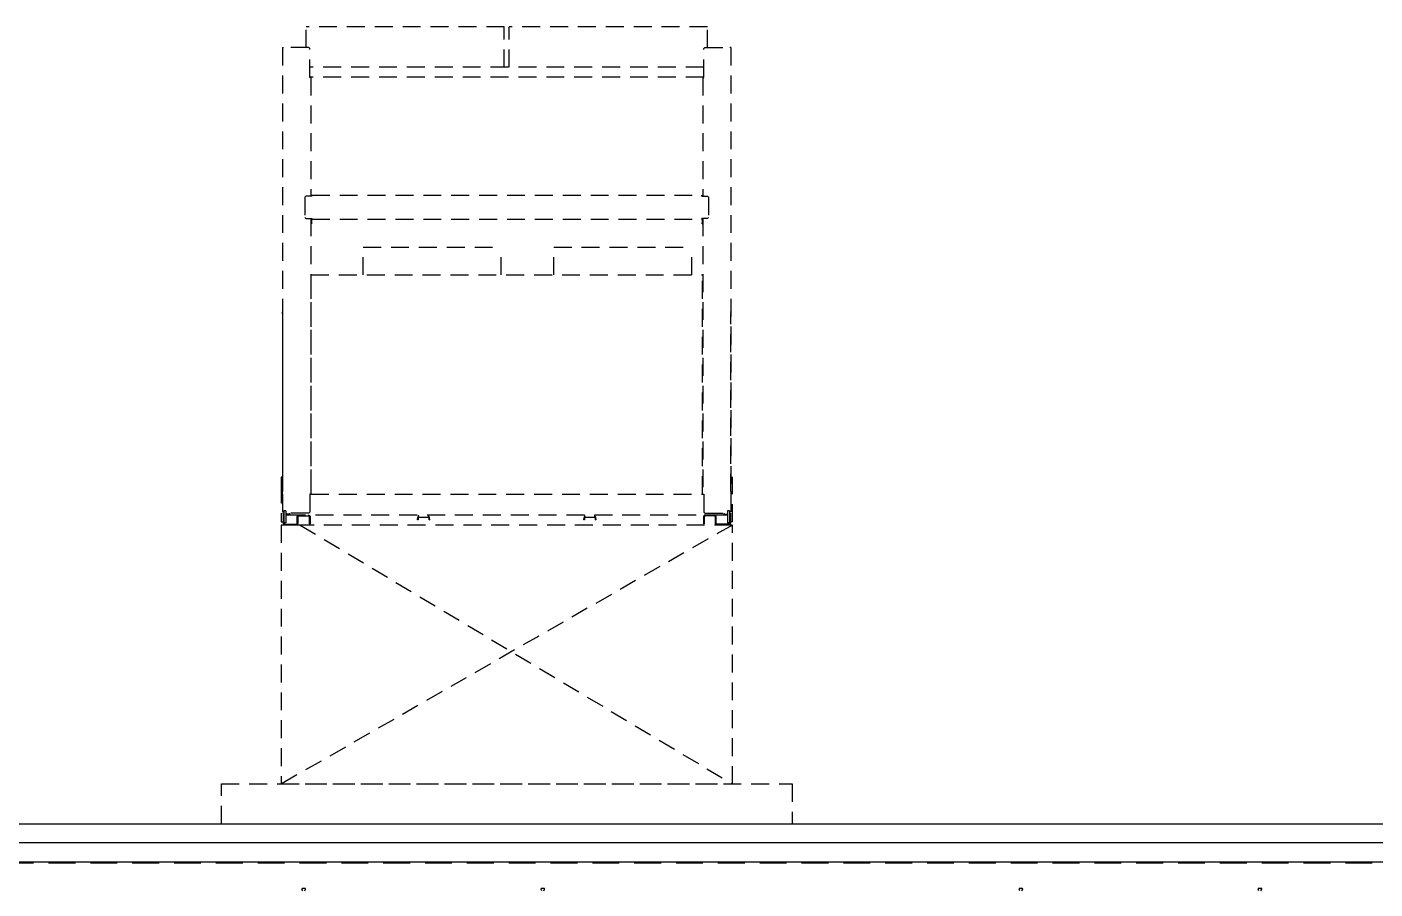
# Model space of a CAD drawing. Header units: millimetres. Extents: x 17311 to 801382, y -242618 to -104888.
# Drawn here: x 345962 to 352729, y -161657 to -157329 of the extents above; entities that cross this region are included whole.
import ezdxf

# ---------------------------------------------------------------- set-up
doc = ezdxf.new("R2010")
doc.units = ezdxf.units.MM
doc.header["$LTSCALE"] = 250
doc.linetypes.add('A2', pattern=[8, 2, -2, 2, -2])
doc.linetypes.add('HID', pattern=[2.8, 1.8, -1])
for name, color, linetype in [('A-ELE-252', 252, 'Continuous'), ('A-FIN', 6, 'Continuous'), ('A-FIN-8', 8, 'Continuous'), ('A-HAT-WIREMESH', 9, 'g_mesh'), ('A-WP', 1, 'HID'), ('C-1', 252, 'Continuous')]:
    doc.layers.add(name, color=color, linetype=linetype)
doc.styles.add('Gdim', font='')
doc.styles.get('Gdim').set_extended_font_data('Dotum')
doc.linetypes.add('g_mesh', pattern='A,10,-0.8,["X",Gdim,S=0.6,R=0,X=-0.15,Y=-0.3],-0.8', length=11.6)

# ---------------------------------------------------------------- blocks, each defined once
blk = doc.blocks.new('냉동기 횡단면도')
at = {"layer": 'A-ELE-252', "linetype": 'HID', "ltscale": 0.2, "extrusion": (0, 1, 0)}
for p, q in [((777128, 79496.9), (776133, 79496.9)), ((776133, 79392.9), (776133, 79496.9)), ((777128, 79496.9), (776133, 79496.9)), ((776133, 79392.9), (776133, 79496.9)), ((777128, 79294.4), (777128, 79496.9)), ((777128, 79294.4), (777128, 79496.9)), ((778148, 79496.9), (777153, 79496.9)), ((777153, 79294.4), (777153, 79496.9)), ((778148, 79496.9), (777153, 79496.9)), ((777153, 79294.4), (777153, 79496.9)), ((778148, 79392.9), (778148, 79496.9)), ((778148, 79392.9), (778148, 79496.9)), ((776015.5, 79392.9), (776020.5, 79392.9)), ((776015.5, 79392.9), (776015.5, 77056.4)), ((776015.5, 79392.9), (776020.5, 79392.9)), ((776015.5, 79392.9), (776015.5, 77056.4)), ((776146.5, 79392.9), (776020.5, 79392.9)), ((776146.5, 79392.9), (776020.5, 79392.9)), ((776146.5, 79392.9), (776151.5, 79387.9)), ((776146.5, 79392.9), (776151.5, 79387.9)), ((776151.5, 79242.9), (776151.5, 79387.9)), ((776151.5, 79242.9), (776151.5, 79387.9)), ((778134.5, 79392.9), (778129.5, 79387.9)), ((778134.5, 79392.9), (778129.5, 79387.9)), ((778129.5, 79242.9), (778129.5, 79387.9)), ((778129.5, 79242.9), (778129.5, 79387.9)), ((778134.5, 79392.9), (778260.5, 79392.9)), ((778134.5, 79392.9), (778260.5, 79392.9)), ((778265.5, 79392.9), (778260.5, 79392.9)), ((778265.5, 79392.9), (778260.5, 79392.9)), ((778265.5, 79392.9), (778265.5, 77056.4)), ((778265.5, 79392.9), (778265.5, 77056.4)), ((778129.5, 79294.4), (776151.5, 79294.4)), ((778129.5, 79294.4), (776151.5, 79294.4)), ((778129.5, 79244.4), (776151.5, 79244.4)), ((778129.5, 79244.4), (776151.5, 79244.4)), ((776156.5, 79242.9), (776151.5, 79242.9)), ((776156.5, 79242.9), (776151.5, 79242.9)), ((776156.5, 79242.9), (776156.5, 78647.9)), ((776156.5, 79242.9), (776156.5, 78647.9)), ((778124.5, 79242.9), (778129.5, 79242.9)), ((778124.5, 79242.9), (778124.5, 78647.9)), ((778124.5, 79242.9), (778129.5, 79242.9)), ((778124.5, 79242.9), (778124.5, 78647.9)), ((776132, 78647.9), (776127, 78642.9)), ((776132, 78647.9), (776127, 78642.9)), ((776127, 78642.9), (776127, 78540.9)), ((776127, 78642.9), (776127, 78540.9)), ((776162, 78647.9), (776132, 78647.9)), ((776162, 78647.9), (776132, 78647.9)), ((776162, 78651.9), (778119, 78651.9)), ((776162, 78651.9), (776162, 78647.9)), ((776162, 78651.9), (778119, 78651.9)), ((776162, 78651.9), (776162, 78647.9)), ((778119, 78647.9), (778119, 78651.9)), ((778119, 78647.9), (778119, 78651.9)), ((778119, 78647.9), (778149, 78647.9)), ((778119, 78647.9), (778149, 78647.9)), ((778154, 78642.9), (778149, 78647.9)), ((778154, 78642.9), (778149, 78647.9)), ((778154, 78642.9), (778154, 78540.9)), ((778154, 78642.9), (778154, 78540.9)), ((776127, 78540.9), (776132, 78535.9)), ((776127, 78540.9), (776132, 78535.9)), ((776132, 78535.9), (776162, 78535.9)), ((776132, 78535.9), (776162, 78535.9)), ((776156.5, 78535.9), (776156.5, 77151.9)), ((776156.5, 78535.9), (776156.5, 77151.9)), ((776158, 78529.9), (776158, 78513.9)), ((776158, 78529.9), (776158, 78513.9)), ((776158, 78508.9), (776158, 78513.9)), ((776160, 78513.9), (776158, 78513.9)), ((776158, 78508.9), (776158, 78513.9)), ((776160, 78513.9), (776158, 78513.9)), ((776160, 78508.9), (776158, 78508.9)), ((776160, 78508.9), (776158, 78508.9)), ((776160, 78529.9), (776160, 78513.9)), ((776160, 78529.9), (776160, 78513.9)), ((776160, 78513.9), (776160, 78508.9)), ((776160, 78513.9), (776160, 78508.9)), ((776162, 78535.9), (776162, 78531.9)), ((776162, 78535.9), (776162, 78531.9)), ((776162, 78531.9), (778119, 78531.9)), ((776162, 78531.9), (778119, 78531.9)), ((778149, 78535.9), (778119, 78535.9)), ((778119, 78531.9), (778119, 78535.9)), ((778149, 78535.9), (778119, 78535.9)), ((778119, 78531.9), (778119, 78535.9)), ((778121, 78529.9), (778121, 78513.9)), ((778121, 78529.9), (778121, 78513.9)), ((778121, 78508.9), (778121, 78513.9)), ((778121, 78513.9), (778123, 78513.9)), ((778121, 78508.9), (778121, 78513.9)), ((778121, 78513.9), (778123, 78513.9)), ((778121, 78508.9), (778123, 78508.9)), ((778121, 78508.9), (778123, 78508.9)), ((778123, 78529.9), (778123, 78513.9)), ((778123, 78529.9), (778123, 78513.9)), ((778123, 78513.9), (778123, 78508.9)), ((778123, 78513.9), (778123, 78508.9)), ((778124.5, 78535.9), (778124.5, 77151.9)), ((778124.5, 78535.9), (778124.5, 77151.9)), ((778149, 78535.9), (778154, 78540.9)), ((778149, 78535.9), (778154, 78540.9)), ((776419.5, 78251.9), (776419.5, 78391.4)), ((776419.5, 78391.4), (777112.5, 78391.4)), ((776419.5, 78251.9), (776419.5, 78391.4)), ((776419.5, 78391.4), (777112.5, 78391.4)), ((777112.5, 78251.9), (777112.5, 78391.4)), ((777112.5, 78251.9), (777112.5, 78391.4)), ((777376.5, 78251.9), (777376.5, 78391.4)), ((777376.5, 78391.4), (778069.5, 78391.4)), ((777376.5, 78251.9), (777376.5, 78391.4)), ((777376.5, 78391.4), (778069.5, 78391.4)), ((778069.5, 78251.9), (778069.5, 78391.4)), ((778069.5, 78251.9), (778069.5, 78391.4)), ((776158, 78251.9), (778123, 78251.9)), ((776158, 77151.9), (776158, 78251.9)), ((776158, 78251.9), (778123, 78251.9)), ((776158, 77151.9), (776158, 78251.9)), ((778123, 77151.9), (778123, 78251.9)), ((778123, 77151.9), (778123, 78251.9)), ((776015, 78057.3), (776015, 78064.3)), ((776015.5, 78064.3), (776015, 78064.3)), ((776015, 78057.3), (776015, 78064.3)), ((776015.5, 78064.3), (776015, 78064.3)), ((776015, 78057.3), (776015, 77164.4)), ((776015, 78057.3), (776015.5, 78057.3)), ((776015, 78057.3), (776015, 77164.4)), ((776015, 78057.3), (776015.5, 78057.3)), ((778265.5, 78064.3), (778266, 78064.3)), ((778265.5, 78064.3), (778266, 78064.3)), ((778266, 78057.3), (778265.5, 78057.3)), ((778266, 78057.3), (778265.5, 78057.3)), ((778266, 78064.3), (778266, 78057.3)), ((778266, 78064.3), (778266, 78057.3)), ((778266, 77164.4), (778266, 78057.3)), ((778266, 77164.4), (778266, 78057.3)), ((776158, 78009.4), (776156.5, 78009.4)), ((776158, 78009.4), (776156.5, 78009.4)), ((778124.5, 78009.4), (778123, 78009.4)), ((778124.5, 78009.4), (778123, 78009.4)), ((778124.5, 77871.9), (778123, 77871.9)), ((778124.5, 77871.9), (778123, 77871.9)), ((776008, 77236.9), (776008, 77196.9)), ((776015, 77236.9), (776008, 77236.9)), ((776008, 77236.9), (776008, 77196.9)), ((776015, 77236.9), (776008, 77236.9)), ((778266, 77236.9), (778273, 77236.9)), ((778266, 77236.9), (778273, 77236.9)), ((778273, 77196.9), (778273, 77236.9)), ((778273, 77196.9), (778273, 77236.9)), ((776008, 77196.9), (776008, 77011.9)), ((776008, 77196.9), (776008, 77011.9)), ((776015, 77106.9), (776015, 77164.4)), ((776015, 77164.4), (776015.5, 77164.4)), ((776015, 77106.9), (776015, 77164.4)), ((776015, 77164.4), (776015.5, 77164.4)), ((776151.5, 77151.9), (776151.5, 77061.4)), ((776156.5, 77151.9), (776151.5, 77151.9)), ((776151.5, 77151.9), (776151.5, 77061.4)), ((776156.5, 77151.9), (776151.5, 77151.9)), ((776156.5, 77152.9), (776158, 77152.9)), ((776156.5, 77152.9), (776158, 77152.9)), ((776156.5, 77151.9), (776158, 77151.9)), ((776156.5, 77151.9), (776158, 77151.9)), ((776158, 77151.9), (778123, 77151.9)), ((776158, 77151.9), (778123, 77151.9)), ((778123, 77152.9), (778124.5, 77152.9)), ((778123, 77152.9), (778124.5, 77152.9)), ((778123, 77151.9), (778124.5, 77151.9)), ((778123, 77151.9), (778124.5, 77151.9)), ((778124.5, 77151.9), (778129.5, 77151.9)), ((778124.5, 77151.9), (778129.5, 77151.9)), ((778129.5, 77151.9), (778129.5, 77061.4)), ((778129.5, 77151.9), (778129.5, 77061.4)), ((778266, 77164.4), (778265.5, 77164.4)), ((778266, 77164.4), (778265.5, 77164.4)), ((778266, 77164.4), (778266, 77106.9)), ((778266, 77164.4), (778266, 77106.9)), ((778273, 77011.9), (778273, 77196.9)), ((778273, 77011.9), (778273, 77196.9)), ((776015, 77101.9), (776015, 77106.9)), ((776015.5, 77106.9), (776015, 77106.9)), ((776015, 77101.9), (776015, 77106.9)), ((776015.5, 77106.9), (776015, 77106.9)), ((776015.5, 77101.9), (776015, 77101.9)), ((776015.5, 77101.9), (776015, 77101.9)), ((778265.5, 77106.9), (778266, 77106.9)), ((778265.5, 77106.9), (778266, 77106.9)), ((778265.5, 77101.9), (778266, 77101.9)), ((778265.5, 77101.9), (778266, 77101.9)), ((778266, 77106.9), (778266, 77101.9)), ((778266, 77106.9), (778266, 77101.9)), ((776008, 77011.9), (776018, 77011.9)), ((776008, 77011.9), (776018, 77011.9)), ((776020.5, 77056.4), (776015.5, 77056.4)), ((776020.5, 77056.4), (776015.5, 77056.4)), ((776018, 77056.4), (776018, 77006.9)), ((776018, 77056.4), (776018, 77006.9)), ((776022, 77056.4), (776020.5, 77056.4)), ((776022, 77056.4), (776020.5, 77056.4)), ((776022, 77068.4), (776022, 77008.4)), ((776032, 77068.4), (776022, 77068.4)), ((776022, 77068.4), (776022, 77008.4)), ((776032, 77068.4), (776022, 77068.4)), ((776032, 77068.4), (776032, 77008.4)), ((776032, 77068.4), (776032, 77008.4)), ((776146.5, 77056.4), (776032, 77056.4)), ((776146.5, 77056.4), (776032, 77056.4)), ((776050.5, 77051.9), (776032, 77051.9)), ((776050.5, 77051.9), (776032, 77051.9)), ((776033, 77050.9), (776033, 77051.9)), ((776033, 77050.9), (776033, 77051.9)), ((776033, 77050.9), (776050.5, 77050.9)), ((776033, 77050.9), (776033, 77046.9)), ((776033, 77050.9), (776050.5, 77050.9)), ((776033, 77050.9), (776033, 77046.9)), ((776050.5, 77046.9), (776033, 77046.9)), ((776050.5, 77046.9), (776033, 77046.9)), ((776050.5, 77056.4), (776050.5, 77046.9)), ((776050.5, 77056.4), (776050.5, 77046.9)), ((778230.5, 77046.9), (776050.5, 77046.9)), ((778230.5, 77046.9), (776050.5, 77046.9)), ((776089, 77006.9), (776089, 77036.9)), ((776089, 77006.9), (776089, 77036.9)), ((776093, 77006.9), (776093, 77036.9)), ((776093, 77006.9), (776093, 77036.9)), ((776099, 77042.9), (776143, 77042.9)), ((776099, 77042.9), (776143, 77042.9)), ((776151.5, 77061.4), (776146.5, 77056.4)), ((776151.5, 77061.4), (776146.5, 77056.4)), ((776149, 77036.9), (776149, 77001.9)), ((776149, 77036.9), (776149, 77001.9)), ((776153, 77036.9), (776153, 77001.9)), ((776153, 77036.9), (776153, 77001.9)), ((776693, 77033.2), (776693, 77028.2)), ((776693, 77033.2), (776693, 77028.2)), ((776693, 77023.2), (776693, 77028.2)), ((776695.5, 77028.2), (776693, 77028.2)), ((776693, 77023.2), (776693, 77028.2)), ((776695.5, 77028.2), (776693, 77028.2)), ((776695.5, 77023.2), (776693, 77023.2)), ((776695.5, 77023.2), (776693, 77023.2)), ((776695.5, 77033.2), (776695.5, 77028.2)), ((776695.5, 77033.2), (776695.5, 77028.2)), ((776695.5, 77028.2), (776695.5, 77023.2)), ((776695.5, 77028.2), (776695.5, 77023.2)), ((776698, 77039.7), (776698, 77046.9)), ((776698, 77039.7), (776698, 77046.9)), ((776698, 77039.7), (776698, 77035.7)), ((776698, 77039.7), (776698, 77035.7)), ((776698, 77035.7), (776748, 77035.7)), ((776698, 77035.7), (776748, 77035.7)), ((776748, 77039.7), (776748, 77046.9)), ((776748, 77039.7), (776748, 77046.9)), ((776748, 77039.7), (776748, 77035.7)), ((776748, 77039.7), (776748, 77035.7)), ((776750.5, 77028.2), (776750.5, 77033.2)), ((776750.5, 77028.2), (776750.5, 77033.2)), ((776750.5, 77023.2), (776750.5, 77028.2)), ((776750.5, 77028.2), (776753, 77028.2)), ((776750.5, 77023.2), (776750.5, 77028.2)), ((776750.5, 77028.2), (776753, 77028.2)), ((776750.5, 77023.2), (776753, 77023.2)), ((776750.5, 77023.2), (776753, 77023.2)), ((776753, 77028.2), (776753, 77033.2)), ((776753, 77028.2), (776753, 77033.2)), ((776753, 77028.2), (776753, 77023.2)), ((776753, 77028.2), (776753, 77023.2)), ((777528, 77033.2), (777528, 77028.2)), ((777528, 77033.2), (777528, 77028.2)), ((777528, 77023.2), (777528, 77028.2)), ((777530.5, 77028.2), (777528, 77028.2)), ((777528, 77023.2), (777528, 77028.2)), ((777530.5, 77028.2), (777528, 77028.2)), ((777530.5, 77023.2), (777528, 77023.2)), ((777530.5, 77023.2), (777528, 77023.2)), ((777530.5, 77033.2), (777530.5, 77028.2)), ((777530.5, 77033.2), (777530.5, 77028.2)), ((777530.5, 77028.2), (777530.5, 77023.2)), ((777530.5, 77028.2), (777530.5, 77023.2)), ((777533, 77039.7), (777533, 77046.9)), ((777533, 77039.7), (777533, 77046.9)), ((777533, 77039.7), (777533, 77035.7)), ((777533, 77039.7), (777533, 77035.7)), ((777533, 77035.7), (777583, 77035.7)), ((777533, 77035.7), (777583, 77035.7)), ((777583, 77039.7), (777583, 77046.9)), ((777583, 77039.7), (777583, 77046.9)), ((777583, 77039.7), (777583, 77035.7)), ((777583, 77039.7), (777583, 77035.7)), ((777585.5, 77028.2), (777585.5, 77033.2)), ((777585.5, 77028.2), (777585.5, 77033.2)), ((777585.5, 77023.2), (777585.5, 77028.2)), ((777585.5, 77028.2), (777588, 77028.2)), ((777585.5, 77023.2), (777585.5, 77028.2)), ((777585.5, 77028.2), (777588, 77028.2)), ((777585.5, 77023.2), (777588, 77023.2)), ((777585.5, 77023.2), (777588, 77023.2)), ((777588, 77028.2), (777588, 77033.2)), ((777588, 77028.2), (777588, 77033.2)), ((777588, 77028.2), (777588, 77023.2)), ((777588, 77028.2), (777588, 77023.2)), ((778128, 77036.9), (778128, 77001.9)), ((778128, 77036.9), (778128, 77001.9)), ((778129.5, 77061.4), (778134.5, 77056.4)), ((778129.5, 77061.4), (778134.5, 77056.4)), ((778132, 77036.9), (778132, 77001.9)), ((778132, 77036.9), (778132, 77001.9)), ((778134.5, 77056.4), (778249, 77056.4)), ((778134.5, 77056.4), (778249, 77056.4)), ((778182, 77042.9), (778138, 77042.9)), ((778182, 77042.9), (778138, 77042.9)), ((778188, 77006.9), (778188, 77036.9)), ((778188, 77006.9), (778188, 77036.9)), ((778192, 77006.9), (778192, 77036.9)), ((778192, 77006.9), (778192, 77036.9)), ((778230.5, 77056.4), (778230.5, 77046.9)), ((778230.5, 77056.4), (778230.5, 77046.9)), ((778230.5, 77051.9), (778249, 77051.9)), ((778230.5, 77051.9), (778249, 77051.9)), ((778230.5, 77050.9), (778248, 77050.9)), ((778230.5, 77050.9), (778248, 77050.9)), ((778248, 77046.9), (778230.5, 77046.9)), ((778248, 77046.9), (778230.5, 77046.9)), ((778248, 77050.9), (778248, 77051.9)), ((778248, 77050.9), (778248, 77051.9)), ((778248, 77050.9), (778248, 77046.9)), ((778248, 77050.9), (778248, 77046.9)), ((778249, 77068.4), (778249, 77008.4)), ((778259, 77068.4), (778249, 77068.4)), ((778249, 77068.4), (778249, 77008.4)), ((778259, 77068.4), (778249, 77068.4)), ((778259, 77068.4), (778259, 77008.4)), ((778259, 77068.4), (778259, 77008.4)), ((778259, 77056.4), (778260.5, 77056.4)), ((778259, 77056.4), (778260.5, 77056.4)), ((778260.5, 77056.4), (778265.5, 77056.4)), ((778260.5, 77056.4), (778265.5, 77056.4)), ((778263, 77056.4), (778263, 77046.9)), ((778263, 77056.4), (778263, 77046.9)), ((778263, 77046.9), (778263, 77006.9)), ((778263, 77046.9), (778263, 77006.9)), ((778273, 77011.9), (778263, 77011.9)), ((778273, 77011.9), (778263, 77011.9)), ((776022, 77008.4), (776022, 77006.9)), ((776032, 77008.4), (776022, 77008.4)), ((776022, 77008.4), (776022, 77006.9)), ((776032, 77008.4), (776022, 77008.4)), ((776028, 77000.9), (776083, 77000.9)), ((776028, 77000.9), (776083, 77000.9)), ((776028, 76996.9), (776083, 76996.9)), ((776028, 76996.9), (776083, 76996.9)), ((776149, 77001.9), (776153, 77001.9)), ((776149, 77001.9), (776153, 77001.9)), ((778132, 77001.9), (778128, 77001.9)), ((778132, 77001.9), (778128, 77001.9)), ((778253, 77000.9), (778198, 77000.9)), ((778253, 77000.9), (778198, 77000.9)), ((778253, 76996.9), (778198, 76996.9)), ((778253, 76996.9), (778198, 76996.9)), ((778259, 77008.4), (778249, 77008.4)), ((778259, 77008.4), (778249, 77008.4)), ((778259, 77008.4), (778259, 77006.9)), ((778259, 77008.4), (778259, 77006.9))]:
    blk.add_line(p, q, dxfattribs=at)
at = {"layer": 'A-ELE-252', "linetype": 'HID', "ltscale": 0.2}
for centre, radius, start, end in [((776162, 78529.9), 4, 90, 180), ((776162, 78529.9), 4, 90, 180), ((776162, 78529.9), 2, 90, 180), ((776162, 78529.9), 2, 90, 180), ((778258.5, 78064.3), 7.5, 0, 21.03947), ((778258.5, 78064.3), 7.5, 0, 21.03947), ((776698, 77033.2), 5, 90, 180), ((776698, 77033.2), 5, 90, 180), ((776698, 77033.2), 2.5, 90, 180), ((776698, 77033.2), 2.5, 90, 180), ((776748, 77033.2), 5, 0, 90), ((776748, 77033.2), 5, 0, 90), ((776748, 77033.2), 2.5, 0, 90), ((776748, 77033.2), 2.5, 0, 90), ((777533, 77033.2), 5, 90, 180), ((777533, 77033.2), 5, 90, 180), ((777533, 77033.2), 2.5, 90, 180), ((777533, 77033.2), 2.5, 90, 180), ((777583, 77033.2), 5, 0, 90), ((777583, 77033.2), 5, 0, 90), ((777583, 77033.2), 2.5, 0, 90), ((777583, 77033.2), 2.5, 0, 90), ((778138, 77036.9), 10, 90, 180), ((778138, 77036.9), 10, 90, 180), ((778138, 77036.9), 6, 90, 180), ((778138, 77036.9), 6, 90, 180), ((778182, 77036.9), 10, 0, 90), ((778182, 77036.9), 10, 0, 90), ((778182, 77036.9), 6, 0, 90), ((778182, 77036.9), 6, 0, 90), ((776028, 77006.9), 10, 180, 270), ((776028, 77006.9), 10, 180, 270), ((776028, 77006.9), 6, 180, 270), ((776028, 77006.9), 6, 180, 270), ((776083, 77006.9), 10, 270, 0), ((776083, 77006.9), 6, 270, 0), ((776083, 77006.9), 10, 270, 0), ((776083, 77006.9), 6, 270, 0)]:
    blk.add_arc(centre, radius, start, end, dxfattribs=at)
at = {"layer": 'A-ELE-252', "linetype": 'HID', "ltscale": 0.2, "extrusion": (0, 0, -1)}
for centre, radius, start, end in [((-778119, 78529.9), 4, 90, 180), ((-778119, 78529.9), 4, 90, 180), ((-778119, 78529.9), 2, 90, 180), ((-778119, 78529.9), 2, 90, 180), ((-776022.5, 78064.3), 7.5, 0, 21.03947), ((-776022.5, 78064.3), 7.5, 0, 21.03947), ((-776099, 77036.9), 10, 0, 90), ((-776099, 77036.9), 10, 0, 90), ((-776099, 77036.9), 6, 0, 90), ((-776099, 77036.9), 6, 0, 90), ((-776143, 77036.9), 10, 90, 180), ((-776143, 77036.9), 10, 90, 180), ((-776143, 77036.9), 6, 90, 180), ((-776143, 77036.9), 6, 90, 180), ((-778198, 77006.9), 10, 270, 0), ((-778198, 77006.9), 10, 270, 0), ((-778198, 77006.9), 6, 270, 0), ((-778198, 77006.9), 6, 270, 0), ((-778253, 77006.9), 10, 180, 270), ((-778253, 77006.9), 6, 180, 270), ((-778253, 77006.9), 10, 180, 270), ((-778253, 77006.9), 6, 180, 270)]:
    blk.add_arc(centre, radius, start, end, dxfattribs=at)

msp = doc.modelspace()

# ---------------------------------------------------------------- linework, layer by layer
at = {"layer": 'A-ELE-252', "linetype": 'HID', "ltscale": 0.2, "elevation": 0}
msp.add_lwpolyline([(347238.2, -159829.5), (347238.2, -161129.5), (349503.2, -161129.5), (349503.2, -159829.5)], close=True, dxfattribs=at)
for points in [[(349503.2, -159829.5), (347238.2, -161129.5)], [(347334, -159829.5), (349503.2, -161129.5)], [(346938.2, -161329.5), (346938.2, -161129.5), (349803.2, -161129.5), (349803.2, -161329.5)]]:
    msp.add_lwpolyline(points, dxfattribs=at)
at = {"layer": 'A-FIN'}
msp.add_line((292469.7, -161329.5), (363251.7, -161329.5), dxfattribs=at)
at = {"layer": 'A-FIN-8'}
msp.add_line((363842.4, -161521.5), (291878.9, -161521.5), dxfattribs=at)
at = {"layer": 'A-HAT-WIREMESH', "ltscale": 0.6}
msp.add_line((363752.7, -161425.5), (291968.7, -161425.5), dxfattribs=at)
at = {"layer": 'A-WP', "ltscale": 0.3}
msp.add_line((363845.5, -161526.5), (291875.8, -161526.5), dxfattribs=at)
at = {"layer": 'C-1', "linetype": 'A2'}
for p, q in [((347346.9, -161666.7), (347342.6, -161656.9)), ((347359.4, -161654.6), (347344.1, -161654.6)), ((347356.6, -161666.7), (347360.9, -161656.9)), ((348546.9, -161666.7), (348542.6, -161656.9)), ((348559.4, -161654.6), (348544.1, -161654.6)), ((348556.6, -161666.7), (348560.9, -161656.9)), ((350946.9, -161666.7), (350942.6, -161656.9)), ((350946.9, -161666.7), (350942.6, -161656.9)), ((350959.4, -161654.6), (350944.1, -161654.6)), ((350959.4, -161654.6), (350944.1, -161654.6)), ((350956.6, -161666.7), (350960.9, -161656.9)), ((350956.6, -161666.7), (350960.9, -161656.9)), ((352146.9, -161666.7), (352142.6, -161656.9)), ((352159.4, -161654.6), (352144.1, -161654.6)), ((352156.6, -161666.7), (352160.9, -161656.9))]:
    msp.add_line(p, q, dxfattribs=at)
for centre, start, end in [((347344.1, -161656.2), 90, 203.42869), ((347359.4, -161656.2), 336.57131, 90), ((348544.1, -161656.2), 90, 203.42869), ((348559.4, -161656.2), 336.57131, 90), ((350944.1, -161656.2), 90, 203.42869), ((350944.1, -161656.2), 90, 203.42869), ((350959.4, -161656.2), 336.57131, 90), ((350959.4, -161656.2), 336.57131, 90), ((352144.1, -161656.2), 90, 203.42869), ((352159.4, -161656.2), 336.57131, 90)]:
    msp.add_arc(centre, 1.62, start, end, dxfattribs=at)

# ---------------------------------------------------------------- block references
msp.add_blockref('냉동기 횡단면도', (-428769.8, -236826.3, 0))

doc.saveas('drawing.dxf')
